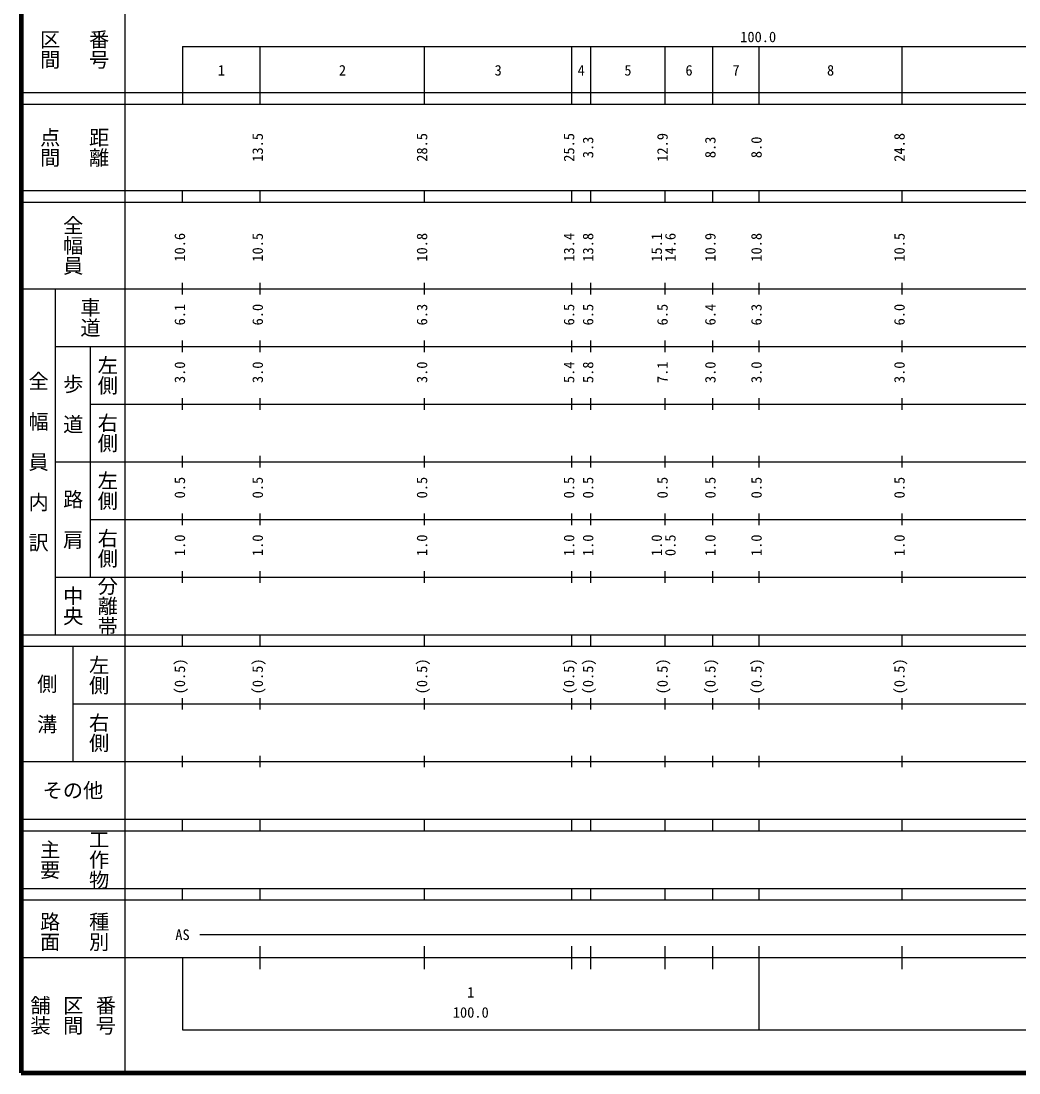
# Model space of a CAD drawing. Units: millimetres on the paper, enlarged 1000 times. Extents: x 40000 to 680000, y 20000 to 380000.
# Drawn here: x 40000 to 213070, y 20000 to 202409 of the extents above; entities that cross this region are included whole.
import ezdxf
from ezdxf.enums import TextEntityAlignment as Align

# ---------------------------------------------------------------- set-up
doc = ezdxf.new("R2010")
doc.units = ezdxf.units.MM
doc.header["$LTSCALE"] = 1000
doc.layers.add('M-TTL', color=2, linetype='Continuous', lineweight=140)
doc.layers.add('M-TTL-BAND', color=7, linetype='Continuous', lineweight=25)
doc.styles.add('@ＭＳ ゴシック', font='')
doc.styles.add('ＭＳ ゴシック', font='')
doc.styles.get('@ＭＳ ゴシック').set_extended_font_data('@MS Gothic')
doc.styles.get('ＭＳ ゴシック').set_extended_font_data('MS Gothic')

msp = doc.modelspace()

# ---------------------------------------------------------------- linework, layer by layer
at = {"layer": 'M-TTL'}
for p, q in [((40000, 380000), (40000, 20000)), ((40000, 20000), (680000, 20000))]:
    msp.add_line(p, q, dxfattribs=at)
at = {"layer": 'M-TTL-BAND'}
for p, q in [((58000, 370000), (58000, 20000)), ((68000, 198000), (579000, 198000)), ((68000, 198000), (68000, 188000)), ((81500, 188000), (81500, 198000)), ((110000, 188000), (110000, 198000)), ((135500, 188000), (135500, 198000)), ((138800, 188000), (138800, 198000)), ((151700, 188000), (151700, 198000)), ((160000, 188000), (160000, 198000)), ((168000, 188000), (168000, 198000)), ((192800, 188000), (192800, 198000)), ((40000, 190000), (579000, 190000)), ((40000, 188000), (579000, 188000)), ((40000, 173000), (579000, 173000)), ((68000, 171000), (68000, 173000)), ((81500, 171000), (81500, 173000)), ((110000, 171000), (110000, 173000)), ((135500, 171000), (135500, 173000)), ((138800, 171000), (138800, 173000)), ((151700, 171000), (151700, 173000)), ((160000, 171000), (160000, 173000)), ((168000, 171000), (168000, 173000)), ((192800, 171000), (192800, 173000)), ((40000, 171000), (579000, 171000)), ((68000, 155000), (68000, 157000)), ((81500, 155000), (81500, 157000)), ((110000, 155000), (110000, 157000)), ((135500, 155000), (135500, 157000)), ((138800, 155000), (138800, 157000)), ((151700, 155000), (151700, 157000)), ((160000, 155000), (160000, 157000)), ((168000, 155000), (168000, 157000)), ((192800, 155000), (192800, 157000)), ((40000, 156000), (579000, 156000)), ((46000, 96000), (46000, 156000)), ((46000, 146000), (579000, 146000)), ((52000, 146000), (52000, 106000)), ((68000, 145000), (68000, 147000)), ((81500, 145000), (81500, 147000)), ((110000, 145000), (110000, 147000)), ((135500, 145000), (135500, 147000)), ((138800, 145000), (138800, 147000)), ((151700, 145000), (151700, 147000)), ((160000, 145000), (160000, 147000)), ((168000, 145000), (168000, 147000)), ((192800, 145000), (192800, 147000)), ((68000, 135000), (68000, 137000)), ((81500, 135000), (81500, 137000)), ((110000, 135000), (110000, 137000)), ((135500, 135000), (135500, 137000)), ((138800, 135000), (138800, 137000)), ((151700, 135000), (151700, 137000)), ((160000, 135000), (160000, 137000)), ((168000, 135000), (168000, 137000)), ((192800, 135000), (192800, 137000)), ((52000, 136000), (579000, 136000)), ((46000, 126000), (579000, 126000)), ((68000, 125000), (68000, 127000)), ((81500, 125000), (81500, 127000)), ((110000, 125000), (110000, 127000)), ((135500, 125000), (135500, 127000)), ((138800, 125000), (138800, 127000)), ((151700, 125000), (151700, 127000)), ((160000, 125000), (160000, 127000)), ((168000, 125000), (168000, 127000)), ((192800, 125000), (192800, 127000)), ((68000, 115000), (68000, 117000)), ((81500, 115000), (81500, 117000)), ((110000, 115000), (110000, 117000)), ((135500, 115000), (135500, 117000)), ((138800, 115000), (138800, 117000)), ((151700, 115000), (151700, 117000)), ((160000, 115000), (160000, 117000)), ((168000, 115000), (168000, 117000)), ((192800, 115000), (192800, 117000)), ((52000, 116000), (579000, 116000)), ((46000, 106000), (579000, 106000)), ((68000, 105000), (68000, 107000)), ((81500, 105000), (81500, 107000)), ((110000, 105000), (110000, 107000)), ((135500, 105000), (135500, 107000)), ((138800, 105000), (138800, 107000)), ((151700, 105000), (151700, 107000)), ((160000, 105000), (160000, 107000)), ((168000, 105000), (168000, 107000)), ((192800, 105000), (192800, 107000)), ((40000, 96000), (579000, 96000)), ((68000, 94000), (68000, 96000)), ((81500, 94000), (81500, 96000)), ((110000, 94000), (110000, 96000)), ((135500, 94000), (135500, 96000)), ((138800, 94000), (138800, 96000)), ((151700, 94000), (151700, 96000)), ((160000, 94000), (160000, 96000)), ((168000, 94000), (168000, 96000)), ((192800, 94000), (192800, 96000)), ((40000, 94000), (579000, 94000)), ((49000, 94000), (49000, 74000)), ((49000, 84000), (579000, 84000)), ((68000, 83000), (68000, 85000)), ((81500, 83000), (81500, 85000)), ((110000, 83000), (110000, 85000)), ((135500, 83000), (135500, 85000)), ((138800, 83000), (138800, 85000)), ((151700, 83000), (151700, 85000)), ((160000, 83000), (160000, 85000)), ((168000, 83000), (168000, 85000)), ((192800, 83000), (192800, 85000)), ((68000, 73000), (68000, 75000)), ((81500, 73000), (81500, 75000)), ((110000, 73000), (110000, 75000)), ((135500, 73000), (135500, 75000)), ((138800, 73000), (138800, 75000)), ((151700, 73000), (151700, 75000)), ((160000, 73000), (160000, 75000)), ((168000, 73000), (168000, 75000)), ((192800, 73000), (192800, 75000)), ((40000, 74000), (579000, 74000)), ((40000, 64000), (579000, 64000)), ((68000, 62000), (68000, 64000)), ((81500, 62000), (81500, 64000)), ((110000, 62000), (110000, 64000)), ((135500, 62000), (135500, 64000)), ((138800, 62000), (138800, 64000)), ((151700, 62000), (151700, 64000)), ((160000, 62000), (160000, 64000)), ((168000, 62000), (168000, 64000)), ((192800, 62000), (192800, 64000)), ((40000, 62000), (579000, 62000)), ((40000, 52000), (579000, 52000)), ((68000, 50000), (68000, 52000)), ((81500, 50000), (81500, 52000)), ((110000, 50000), (110000, 52000)), ((135500, 50000), (135500, 52000)), ((138800, 50000), (138800, 52000)), ((151700, 50000), (151700, 52000)), ((160000, 50000), (160000, 52000)), ((168000, 50000), (168000, 52000)), ((192800, 50000), (192800, 52000)), ((40000, 50000), (579000, 50000)), ((71000, 44000), (565000, 44000)), ((81500, 38000), (81500, 42000)), ((110000, 38000), (110000, 42000)), ((135500, 38000), (135500, 42000)), ((138800, 38000), (138800, 42000)), ((151700, 38000), (151700, 42000)), ((160000, 38000), (160000, 42000)), ((168000, 27500), (168000, 42000)), ((192800, 38000), (192800, 42000)), ((40000, 40000), (579000, 40000)), ((68000, 40000), (68000, 27500)), ((68000, 27500), (579000, 27500))]:
    msp.add_line(p, q, dxfattribs=at)

# ---------------------------------------------------------------- texts
at = {"layer": 'M-TTL-BAND', "style": '@ＭＳ ゴシック'}
for s, p in [('番号', (53500, 197500)), ('区間', (45000, 197500)), ('点間', (45000, 180500)), ('距離', (53500, 180500)), ('全幅員', (49000, 163500)), ('車道', (52000, 151000)), ('左側', (55000, 141000)), ('全\u3000幅\u3000員\u3000内\u3000訳', (43000, 126000)), ('歩\u3000道', (49000, 136000)), ('右側', (55000, 131000)), ('左側', (55000, 121000)), ('路\u3000肩', (49000, 116000)), ('右側', (55000, 111000)), ('分離帯', (55000, 101000)), ('中央', (49000, 101000)), ('左側', (53500, 89000)), ('側\u3000溝', (44500, 84000)), ('右側', (53500, 79000)), ('主要', (45000, 57000)), ('工作物', (53500, 57000)), ('路面', (45000, 44500)), ('種別', (53500, 44500)), ('舗装', (43333, 30000)), ('区間', (49000, 30000)), ('番号', (54667, 30000))]:
    msp.add_text(s, height=2566, rotation=270, dxfattribs=at).set_placement(p, align=Align.MIDDLE_CENTER)
at = {"layer": 'M-TTL-BAND', "style": 'ＭＳ ゴシック'}
for s, p in [('100.0', (167844, 198195)), ('1', (74750, 192405)), ('2', (95750, 192405)), ('3', (122750, 192405)), ('4', (137150, 192405)), ('5', (145250, 192405)), ('6', (155850, 192405)), ('7', (164000, 192405)), ('8', (180400, 192405)), ('AS', (68000, 42500)), ('1', (118000, 32523)), ('100.0', (118000, 29033))]:
    msp.add_text(s, height=1833, dxfattribs=at).set_placement(p, align=Align.BOTTOM_CENTER)
for s, p in [('13.5', (82500, 180500)), ('28.5', (111000, 180500)), ('25.5', (136500, 180500)), ('12.9', (152700, 180500)), ('24.8', (193800, 180500)), ('3.3', (139800, 180500)), ('8.3', (161000, 180500)), ('8.0', (169000, 180500)), ('10.6', (69000, 163174)), ('10.5', (82500, 163174)), ('10.8', (111000, 163174)), ('13.4', (136500, 163174)), ('13.8', (139800, 163174)), ('15.1', (151700, 163174)), ('14.6', (154070, 163174)), ('10.9', (161000, 163174)), ('10.8', (169000, 163174)), ('10.5', (193800, 163174)), ('6.1', (69000, 151500)), ('6.0', (82500, 151500)), ('6.4', (161000, 151500)), ('6.0', (193800, 151500)), ('6.3', (111000, 151500)), ('6.5', (136500, 151500)), ('6.5', (139800, 151500)), ('6.5', (152700, 151500)), ('6.3', (169000, 151500)), ('3.0', (69000, 141500)), ('3.0', (82500, 141500)), ('3.0', (111000, 141500)), ('5.4', (136500, 141500)), ('5.8', (139800, 141500)), ('7.1', (152700, 141500)), ('3.0', (161000, 141500)), ('3.0', (169000, 141500)), ('3.0', (193800, 141500)), ('0.5', (69000, 121500)), ('0.5', (82500, 121500)), ('0.5', (111000, 121500)), ('0.5', (136500, 121500)), ('0.5', (139800, 121500)), ('0.5', (152700, 121500)), ('0.5', (161000, 121500)), ('0.5', (169000, 121500)), ('0.5', (193800, 121500)), ('1.0', (69000, 111500)), ('1.0', (82500, 111500)), ('1.0', (111000, 111500)), ('1.0', (136500, 111500)), ('1.0', (139800, 111500)), ('1.0', (151700, 111500)), ('0.5', (154070, 111500)), ('1.0', (161000, 111500)), ('1.0', (169000, 111500)), ('1.0', (193800, 111500)), ('(0.5)', (69000, 88764)), ('(0.5)', (82500, 88764)), ('(0.5)', (111000, 88764)), ('(0.5)', (136500, 88764)), ('(0.5)', (139800, 88764)), ('(0.5)', (152700, 88764)), ('(0.5)', (161000, 88764)), ('(0.5)', (169000, 88764)), ('(0.5)', (193800, 88764))]:
    msp.add_text(s, height=1833, rotation=90, dxfattribs=at).set_placement(p, align=Align.BOTTOM_CENTER)
msp.add_text('その他', height=2566, dxfattribs=at).set_placement((49000, 69000), align=Align.MIDDLE_CENTER)

doc.saveas('drawing.dxf')
